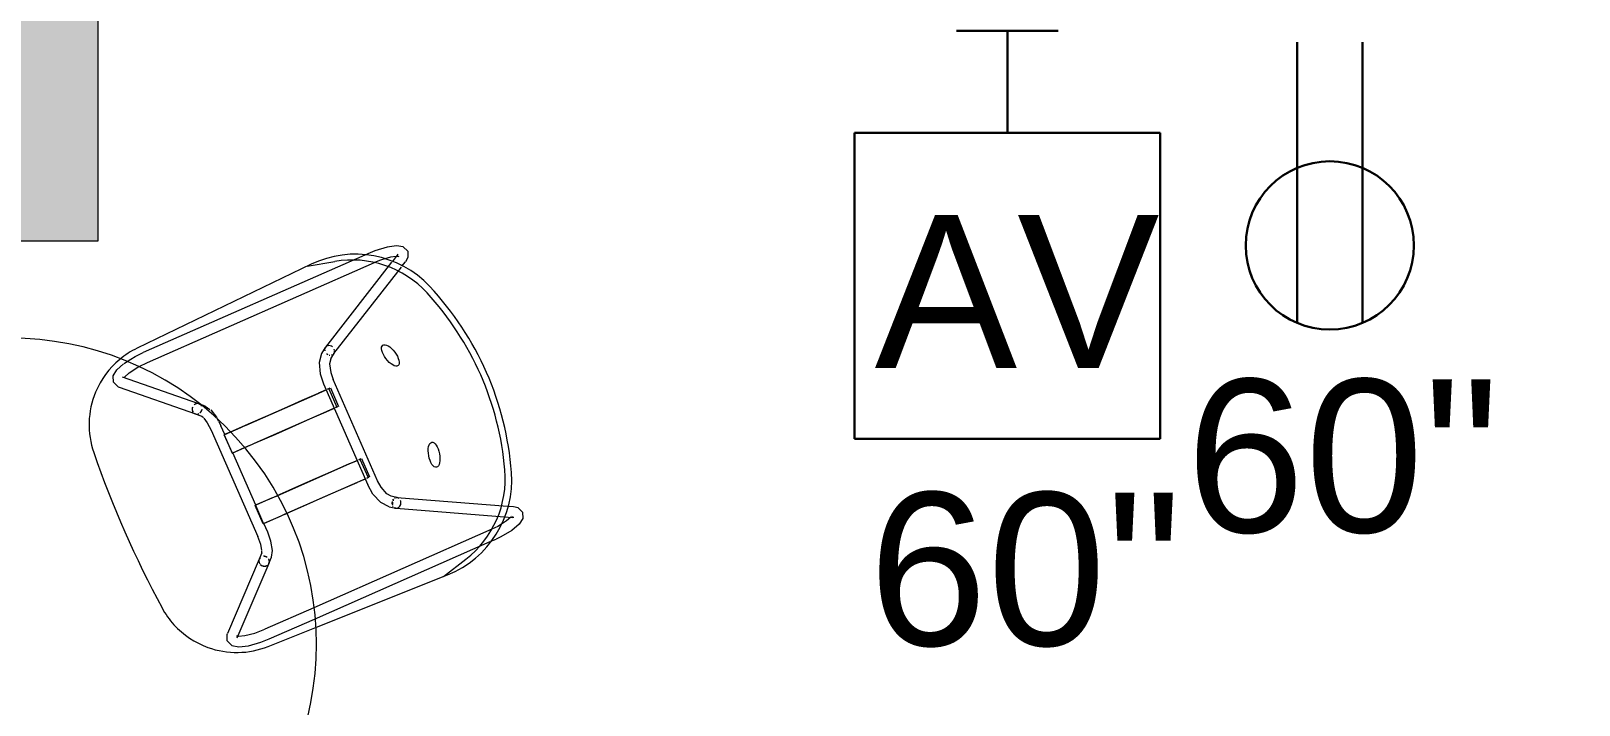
# Model space of a CAD drawing. Header units: inches. Extents: x 6664 to 8129, y 209 to 1287.
# Drawn here: x 6723 to 6814.1, y 719.5 to 759.2 of the extents above; entities that cross this region are included whole.
import ezdxf

# ---------------------------------------------------------------- set-up
doc = ezdxf.new("R2010")
doc.units = ezdxf.units.IN
doc.header["$MEASUREMENT"] = 0
for name, color, linetype, lineweight in [('A-ANNO-NOTE', 131, 'Continuous', 30), ('A-COLS', 52, 'Continuous', 13), ('I-FURN', 30, 'Continuous', 9)]:
    doc.layers.add(name, color=color, linetype=linetype, lineweight=lineweight)
doc.styles.add('Swis721 Lt BT', font='swissl.ttf', dxfattribs={"height": 9})

# ---------------------------------------------------------------- blocks, each defined once
blk = doc.blocks.new('MEZ-Round_Top-Davis_Furniture-2 - 36x36x29-R-7001319-11th FLOOR POWER _ SIGNAL')
at = {"layer": 'I-FURN'}
for start, end in [(90, 270), (270, 90)]:
    blk.add_arc((0, 0), 18, start, end, dxfattribs=at)
blk = doc.blocks.new('HighTower_Eyes_Guest1 - HighTower_Eyes_Guest-V108-11th FLOOR POWER _ SIGNAL')
at = {"layer": 'I-FURN'}
for p, q in [((-7.715, 8.958), (-7.877, 9.259)), ((7.877, 9.259), (7.715, 8.958)), ((-8.525, 8.218), (-8.561, 7.955)), ((-8.471, 9.029), (-8.427, 8.964)), ((-8.427, 8.964), (-8.197, 8.536)), ((-8.327, 8.987), (-8.357, 8.936)), ((-8.302, 9.029), (-8.326, 8.989)), ((-8.175, 8.495), (-5.18, 2.919)), ((-4.629, 3.215), (-7.69, 8.912)), ((7.715, 8.958), (4.621, 3.199)), ((5.171, 2.904), (8.197, 8.536)), ((8.197, 8.536), (8.427, 8.964)), ((8.348, 8.952), (8.369, 8.917)), ((8.471, 9.029), (8.427, 8.964)), ((-9.199, 7.566), (-9.199, 7.229)), ((-8.561, 7.955), (-8.574, 7.566)), ((-8.574, -7.02), (-8.574, 7.566)), ((8.574, 7.566), (8.574, -3.887)), ((9.199, 7.229), (9.199, 7.566)), ((-9.199, 7.229), (-9.199, -7.02)), ((9.199, -4.117), (9.199, 7.185)), ((-9.968, 3.844), (-9.567, 5.453)), ((9.968, 3.844), (9.567, 5.453)), ((-9.978, 4.107), (-9.581, -7.252)), ((9.684, -4.295), (9.978, 4.107)), ((-5.162, 2.9), (-4.924, 2.564)), ((-4.414, 2.926), (-4.652, 3.262)), ((-4.414, 2.926), (-4.173, 2.748)), ((-4.173, 2.748), (-3.682, 2.601)), ((4.652, 3.262), (4.414, 2.926)), ((4.924, 2.564), (5.162, 2.9)), ((-4.924, 2.564), (-4.508, 2.217)), ((-4.508, 2.217), (-3.859, 1.998)), ((-3.859, 1.998), (-3.251, 1.942)), ((-3.682, 2.601), (-3.251, 2.567)), ((3.251, 2.567), (-3.251, 2.567)), ((-3.251, 1.942), (3.251, 1.942)), ((-2.858, 2.223), (-1.677, 2.223)), ((-2.858, 2.103), (-2.858, 2.174)), ((-2.858, 2.174), (-2.858, 2.121)), ((-2.858, 2.121), (-1.677, 2.121)), ((-2.858, 2.037), (-2.858, 2.099)), ((-2.858, 2.099), (-2.858, 2.037)), ((-2.858, 1.758), (-2.858, 1.958)), ((-2.858, 1.954), (-2.858, 1.45)), ((-1.677, 2.161), (-1.677, 2.103)), ((-1.677, 2.037), (-1.677, 2.087)), ((-1.677, 2.087), (-1.677, 2.037)), ((-1.677, 1.958), (-1.677, 1.758)), ((-1.677, 1.471), (-1.677, 1.954)), ((1.677, 2.223), (2.858, 2.223)), ((1.677, 2.121), (1.677, 2.179)), ((1.677, 2.179), (1.677, 2.121)), ((1.677, 2.121), (2.858, 2.121)), ((1.677, 2.053), (1.677, 2.103)), ((1.677, 2.103), (1.677, 2.053)), ((1.677, 1.962), (1.677, 1.45)), ((1.677, 1.758), (1.677, 1.958)), ((2.858, 2.121), (2.858, 2.179)), ((2.858, 2.179), (2.858, 2.108)), ((2.858, 2.041), (2.858, 2.103)), ((2.858, 2.103), (2.858, 2.041)), ((2.858, 1.958), (2.858, 1.758)), ((2.858, 1.45), (2.858, 1.956)), ((3.682, 2.601), (3.251, 2.567)), ((3.859, 1.998), (3.251, 1.942)), ((4.508, 2.217), (3.859, 1.998)), ((4.924, 2.564), (4.508, 2.217)), ((-2.858, 1.431), (-2.858, 1.758)), ((-2.858, 1.431), (-2.858, 0.384)), ((-2.858, -3.207), (-2.858, 1.431)), ((-1.677, 1.758), (-1.677, 1.431)), ((-1.677, 1.431), (-1.677, -3.207)), ((-1.677, 0.384), (-1.677, 1.431)), ((1.677, 1.431), (1.677, 1.758)), ((1.677, 1.431), (1.677, 0.384)), ((1.677, -3.197), (1.677, 1.431)), ((2.858, 1.758), (2.858, 1.431)), ((2.858, 1.431), (2.858, -3.127)), ((2.858, 0.384), (2.858, 1.431)), ((-2.858, 0.384), (-2.858, -0.754)), ((-1.677, -0.754), (-1.677, 0.384)), ((1.677, 0.384), (1.677, -0.754)), ((2.858, -0.754), (2.858, 0.384)), ((-2.858, -0.754), (-2.858, -1.82)), ((-1.677, -1.82), (-1.677, -0.754)), ((1.677, -0.754), (1.677, -1.82)), ((2.858, -1.82), (2.858, -0.754)), ((-2.858, -1.82), (-2.858, -3.073)), ((-1.677, -3.073), (-1.677, -1.82)), ((1.677, -1.82), (1.677, -2.448)), ((2.858, -3.073), (2.858, -1.82)), ((1.677, -2.448), (1.677, -3.073)), ((-2.858, -3.073), (-2.858, -4.233)), ((-2.858, -3.373), (-2.858, -3.207)), ((-2.858, -3.535), (-2.858, -3.373)), ((-2.858, -4.233), (-2.858, -3.535)), ((-1.677, -3.855), (-1.677, -3.073)), ((-1.677, -3.207), (-1.677, -3.373)), ((-1.677, -3.373), (-1.677, -3.535)), ((-1.677, -3.535), (-1.677, -3.855)), ((1.677, -3.073), (1.677, -3.197)), ((1.677, -3.245), (1.677, -4.557)), ((1.677, -3.535), (1.677, -3.245)), ((1.677, -4.557), (1.677, -3.535)), ((2.858, -3.127), (2.858, -3.073)), ((2.858, -3.127), (2.858, -3.207)), ((2.858, -3.207), (2.858, -3.127)), ((2.858, -3.23), (2.858, -3.535)), ((2.858, -4.582), (2.858, -3.23)), ((2.858, -3.535), (2.858, -4.582)), ((-2.858, -4.233), (-2.858, -4.583)), ((-2.858, -4.602), (-2.858, -4.233)), ((-1.677, -3.855), (-1.677, -4.602)), ((-1.677, -4.583), (-1.677, -3.855)), ((8.574, -3.887), (8.574, -7.02)), ((9.199, -7.02), (9.199, -4.117)), ((9.581, -7.252), (9.684, -4.295)), ((-5.177, -5.295), (-8.377, -8.719)), ((-5.124, -5.238), (-5.177, -5.295)), ((-4.85, -4.951), (-5.128, -5.245)), ((-4.85, -4.951), (-4.565, -4.774)), ((-4.673, -5.674), (-4.396, -5.38)), ((-4.397, -5.381), (-4.279, -5.323)), ((-3.836, -4.606), (-3.731, -4.599)), ((-3.697, -4.596), (-3.421, -4.578)), ((-2.858, -4.578), (-3.421, -4.578)), ((-3.421, -5.203), (3.421, -5.203)), ((-2.858, -4.578), (-2.858, -4.589)), ((-2.858, -4.602), (-2.858, -4.578)), ((-2.858, -4.589), (-2.858, -4.614)), ((-1.677, -4.602), (-2.858, -4.602)), ((-2.858, -4.614), (-1.677, -4.614)), ((1.677, -4.578), (-1.677, -4.578)), ((-1.677, -4.589), (-1.677, -4.578)), ((-1.677, -4.578), (-1.677, -4.602)), ((-1.677, -4.614), (-1.677, -4.589)), ((1.677, -4.589), (1.677, -4.578)), ((1.677, -4.578), (1.677, -4.602)), ((1.677, -4.614), (1.677, -4.589)), ((1.677, -4.602), (2.858, -4.602)), ((2.858, -4.614), (1.677, -4.614)), ((3.421, -4.578), (2.858, -4.578)), ((2.858, -4.583), (2.858, -4.578)), ((2.858, -4.578), (2.858, -4.589)), ((2.858, -4.578), (2.858, -4.578)), ((2.858, -4.602), (2.858, -4.583)), ((2.858, -4.589), (2.858, -4.614)), ((4.397, -5.381), (4.279, -5.323)), ((4.396, -5.38), (4.673, -5.674)), ((5.128, -5.245), (4.85, -4.951)), ((8.377, -8.719), (5.124, -5.239)), ((-7.92, -9.146), (-4.667, -5.665)), ((4.668, -5.666), (7.92, -9.146)), ((-8.547, -7.576), (-8.574, -7.02)), ((-9.074, -8.305), (-9.096, -8.146)), ((-8.383, -8.726), (-8.377, -8.719)), ((8.252, -8.719), (8.279, -8.678)), ((8.383, -8.726), (8.377, -8.719)), ((8.669, -9.188), (8.898, -8.853)), ((8.903, -8.845), (9.074, -8.305)), ((8.315, -9.333), (8.669, -9.188))]:
    blk.add_line(p, q, dxfattribs=at)
at = {"layer": 'I-FURN', "flags": 128}
for points in [[(-8.387, 9.629), (-8.728, 9.487), (-8.949, 9.15), (-9.106, 8.614), (-9.192, 7.871), (-9.199, 7.566)], [(-8.387, 9.629), (-8.046, 9.487), (-7.877, 9.259)], [(8.387, 9.629), (8.046, 9.487), (7.877, 9.259)], [(8.387, 9.629), (8.728, 9.487), (8.949, 9.15), (9.106, 8.614), (9.192, 7.871), (9.199, 7.566)], [(-8.381, 8.878), (-8.479, 8.562), (-8.525, 8.218)], [(8.381, 8.878), (8.479, 8.562), (8.525, 8.218)], [(8.525, 8.218), (8.561, 7.955), (8.574, 7.566)], [(4.414, 2.926), (4.173, 2.748), (3.682, 2.601)], [(-4.52, -4.746), (-3.984, -4.616), (-3.836, -4.606)], [(-4.237, -5.313), (-3.909, -5.236), (-3.421, -5.203)], [(4.85, -4.951), (4.52, -4.746), (3.984, -4.616), (3.421, -4.578)], [(4.237, -5.313), (3.909, -5.236), (3.421, -5.203)], [(-9.096, -8.146), (-9.18, -7.548), (-9.199, -7.02)], [(8.32, -8.615), (8.441, -8.267), (8.543, -7.661), (8.574, -7.02)], [(9.074, -8.305), (9.18, -7.548), (9.199, -7.02)], [(-8.32, -8.615), (-8.441, -8.267), (-8.543, -7.661), (-8.547, -7.576)], [(-8.315, -9.333), (-8.669, -9.188), (-8.903, -8.845), (-9.058, -8.354)], [(-8.315, -9.333), (-7.962, -9.188), (-7.92, -9.146)], [(8.314, -9.332), (7.962, -9.188), (7.92, -9.146)]]:
    blk.add_lwpolyline(points, dxfattribs=at)
at = {"layer": 'I-FURN'}
for centre, radius, start, end in [((0, -6.944), 17.943, 70.52754, 109.47246), ((0, -6.944), 17.943, 70.52754, 109.47246), ((0, -6.944), 17.568, 71.10821, 108.89179), ((-3.981, 4.316), 6, 109.47246, 182), ((-3.746, 4.001), 6, 108.89179, 166), ((3.746, 4.001), 6, 14, 71.10821), ((3.981, 4.316), 6, 358, 70.52754), ((-4.584, -7.077), 5, 182, 195.88605), ((4.584, -7.077), 5, 316.34184, 358), ((-4.584, -7.077), 5, 195.96473, 223.65816), ((-4.584, -7.077), 5, 223.65816, 265.31633), ((4.584, -7.077), 5, 288.56973, 316.34184), ((4.584, -7.077), 5, 274.68367, 288.56973), ((0, 48.875), 61.139, 265.31633, 274.68367)]:
    blk.add_arc(centre, radius, start, end, dxfattribs=at)
for centre, major_axis in [((-3.194, 6.224), (0.731, 0.169)), ((3.194, 6.224), (-0.731, 0.169))]:
    blk.add_ellipse(centre, major_axis=major_axis, ratio=0.429347, dxfattribs=at)
for centre, major_axis, ratio, start_param, end_param in [((-4.904, 3.067), (0.275, 0.148), 0.846149, 1.528639, 3.546392), ((-4.907, 3.081), (0.255, 0.181), 0.826969, 2.348734, 2.610534), ((-4.907, 3.081), (0.255, 0.181), 0.826969, 2.610534, 2.872333), ((-4.907, 3.081), (0.255, 0.181), 0.826969, 3.134132, 3.328636), ((-4.907, 3.081), (0.255, 0.181), 0.826969, 3.670142, 3.899693), ((-4.904, 3.067), (0.275, 0.148), 0.846149, 0.834036, 1.005041), ((-4.907, 3.081), (0.255, 0.181), 0.826969, 4.507518, 4.704929), ((-4.904, 3.067), (0.275, 0.148), 0.846149, 4.670232, 4.932031), ((-4.904, 3.067), (0.275, 0.148), 0.846149, 0.550687, 0.743241), ((-4.904, 3.067), (0.275, 0.148), 0.846149, 0.245101, 0.481442), ((-4.904, 3.067), (0.275, 0.148), 0.846149, 5.193831, 5.348703), ((-4.904, 3.067), (0.275, 0.148), 0.846149, 0, 0.219642), ((-4.907, 3.081), (0.255, 0.181), 0.826969, 6.275725, 6.283185), ((-4.907, 3.081), (0.255, 0.181), 0.826969, 6.042005, 6.275725), ((-4.904, 3.067), (0.275, 0.148), 0.846149, 6.241028, 6.283185), ((-4.907, 3.081), (0.255, 0.181), 0.826969, 5.50754, 5.687096), ((4.896, 3.052), (-0.275, 0.148), 0.846149, 0.345403, 0.565756), ((4.896, 3.052), (-0.275, 0.148), 0.846149, 6.063543, 6.500328), ((4.896, 3.052), (-0.275, 0.148), 0.846149, 0.827555, 1.089355), ((4.907, 3.081), (-0.255, 0.181), 0.826969, 0, 0.24118), ((4.907, 3.081), (-0.255, 0.181), 0.826969, 1.144881, 1.316457), ((4.896, 3.052), (-0.275, 0.148), 0.846149, 5.801744, 5.998375), ((4.896, 3.052), (-0.275, 0.148), 0.846149, 1.354803, 1.612953), ((4.907, 3.081), (-0.255, 0.181), 0.826969, 1.606635, 1.840056), ((4.896, 3.052), (-0.275, 0.148), 0.846149, 1.612953, 1.853974), ((4.896, 3.052), (-0.275, 0.148), 0.846149, 5.016345, 5.278145), ((4.907, 3.081), (-0.255, 0.181), 0.826969, 1.940439, 2.101855), ((4.896, 3.052), (-0.275, 0.148), 0.846149, 4.492747, 5.016345), ((4.896, 3.052), (-0.275, 0.148), 0.846149, 2.218705, 2.398351), ((4.896, 3.052), (-0.275, 0.148), 0.846149, 3.141593, 4.492747), ((4.896, 3.052), (-0.275, 0.148), 0.846149, 2.707661, 3.141593), ((4.907, 3.081), (-0.255, 0.181), 0.826969, 2.887254, 3.141593), ((4.907, 3.081), (-0.255, 0.181), 0.826969, 3.141593, 3.149053), ((4.907, 3.081), (-0.255, 0.181), 0.826969, 3.479886, 3.672652), ((-4.9, -5.46), (-0.227, 0.214), 0.915808, 0.507583, 0.712684), ((-4.9, -5.46), (-0.227, 0.214), 0.915808, 0.784647, 0.974484), ((-4.895, -5.452), (-0.228, 0.213), 0.916448, 0.533321, 0.702853), ((-4.9, -5.46), (-0.227, 0.214), 0.915808, 0.244358, 0.450885), ((-4.895, -5.452), (-0.228, 0.213), 0.916448, 0.271522, 0.444268), ((-4.9, -5.46), (-0.227, 0.214), 0.915808, 0, 0.178404), ((-4.895, -5.452), (-0.228, 0.213), 0.916448, 0.009723, 0.194429), ((-4.9, -5.46), (-0.227, 0.214), 0.915808, 6.210471, 6.283185), ((-4.895, -5.452), (-0.228, 0.213), 0.916448, 0, 0.009723), ((-4.895, -5.452), (-0.228, 0.213), 0.916448, 6.085588, 6.283185), ((-4.9, -5.46), (-0.227, 0.214), 0.915808, 5.948672, 6.135181), ((-4.895, -5.452), (-0.228, 0.213), 0.916448, 5.56365, 5.74036), ((-4.895, -5.452), (-0.228, 0.213), 0.916448, 4.511012, 4.953354), ((-4.9, -5.46), (-0.227, 0.214), 0.915808, 4.488554, 4.639675), ((-4.9, -5.46), (-0.227, 0.214), 0.915808, 4.146457, 4.488554), ((-4.895, -5.452), (-0.228, 0.213), 0.916448, 4.198513, 4.492117), ((-4.895, -5.452), (-0.228, 0.213), 0.916448, 3.715896, 3.900759), ((4.896, -5.452), (0.228, 0.213), 0.916448, 1.333117, 2.084672), ((4.9, -5.46), (0.227, 0.214), 0.915808, 1.708067, 1.90531), ((4.9, -5.46), (0.227, 0.214), 0.915808, 1.381711, 1.64351), ((4.896, -5.452), (0.228, 0.213), 0.916448, 0.777465, 0.963998), ((4.896, -5.452), (0.228, 0.213), 0.916448, 0.513876, 0.700969), ((4.9, -5.46), (0.227, 0.214), 0.915808, 0.433971, 0.596313), ((4.9, -5.46), (0.227, 0.214), 0.915808, 0.148004, 0.325533), ((4.896, -5.452), (0.228, 0.213), 0.916448, 0, 0.197494), ((4.9, -5.46), (0.227, 0.214), 0.915808, 0, 0.072714), ((4.896, -5.452), (0.228, 0.213), 0.916448, 6.273463, 6.283185), ((4.896, -5.452), (0.228, 0.213), 0.916448, 6.011663, 6.273463), ((4.9, -5.46), (0.227, 0.214), 0.915808, 6.0941, 6.283185), ((4.896, -5.452), (0.228, 0.213), 0.916448, 5.304591, 5.488065), ((4.9, -5.46), (0.227, 0.214), 0.915808, 5.308702, 5.498326), ((4.896, -5.452), (0.228, 0.213), 0.916448, 5.567762, 5.749864), ((4.9, -5.46), (0.227, 0.214), 0.915808, 5.570501, 5.770366), ((-4.9, -5.46), (-0.227, 0.214), 0.915808, 1.578955, 1.986222), ((-4.895, -5.452), (-0.228, 0.213), 0.916448, 1.580519, 1.75543), ((-4.895, -5.452), (-0.228, 0.213), 0.916448, 1.842318, 1.99431), ((-4.9, -5.46), (-0.227, 0.214), 0.915808, 2.105874, 2.54528), ((-4.895, -5.452), (-0.228, 0.213), 0.916448, 2.104118, 2.283912), ((-4.895, -5.452), (-0.228, 0.213), 0.916448, 2.365917, 2.413598), ((-4.895, -5.452), (-0.228, 0.213), 0.916448, 2.889516, 3.413115), ((-4.9, -5.46), (-0.227, 0.214), 0.915808, 3.068879, 3.330678), ((-4.895, -5.452), (-0.228, 0.213), 0.916448, 3.44224, 3.65847), ((4.896, -5.452), (0.228, 0.213), 0.916448, 2.870071, 3.393669), ((4.9, -5.46), (0.227, 0.214), 0.915808, 2.952507, 3.214307), ((4.896, -5.452), (0.228, 0.213), 0.916448, 3.444857, 3.655469), ((4.9, -5.46), (0.227, 0.214), 0.915808, 3.476106, 3.64927), ((4.896, -5.452), (0.228, 0.213), 0.916448, 3.721868, 3.917268), ((4.9, -5.46), (0.227, 0.214), 0.915808, 3.737905, 3.91334), ((4.896, -5.452), (0.228, 0.213), 0.916448, 3.990302, 4.179068), ((4.9, -5.46), (0.227, 0.214), 0.915808, 4.261504, 4.703854), ((4.896, -5.452), (0.228, 0.213), 0.916448, 4.52041, 4.702666), ((4.896, -5.452), (0.228, 0.213), 0.916448, 4.784237, 4.964466), ((4.9, -5.46), (0.227, 0.214), 0.915808, 4.785103, 4.967793), ((4.896, -5.452), (0.228, 0.213), 0.916448, 5.047749, 5.226265), ((4.9, -5.46), (0.227, 0.214), 0.915808, 5.046902, 5.232443)]:
    blk.add_ellipse(centre, major_axis=major_axis, ratio=ratio, start_param=start_param, end_param=end_param, dxfattribs=at)

msp = doc.modelspace()

# ---------------------------------------------------------------- hatches: boundary and pattern name
at = {"layer": 'A-COLS', "lineweight": 9}
h = msp.add_hatch(color=7, dxfattribs=at)
h.paths.add_polyline_path([(6958.989, 208.517), (6958.989, 266.36), (6917.739, 266.36), (6917.739, 208.517)], flags=0)
h.paths.add_polyline_path([(7919.989, 208.86), (7919.989, 264.61), (7877.989, 264.61), (7877.989, 208.86)], flags=0)
h.paths.add_polyline_path([(7637.739, 208.86), (7678.989, 208.86), (7678.989, 265.36), (7637.739, 265.36), (7637.739, 229.274)], flags=0)
h.paths.add_polyline_path([(7420.616, 208.86), (7438.739, 208.86), (7438.739, 264.86), (7397.239, 264.86), (7397.239, 208.86)], flags=0)
h.paths.add_polyline_path([(7157.989, 208.86), (7198.239, 208.86), (7198.239, 265.86), (7157.989, 265.86), (7157.989, 229.274)], flags=0)
h.paths.add_polyline_path([(6797.989, 232.36), (6837.989, 232.36), (6837.989, 266.36), (6797.989, 266.36)], flags=0)
h.paths.add_polyline_path([(8109.989, 239.487), (8121.743, 239.487), (8121.743, 274.692), (8109.989, 274.692)], flags=0)
h.paths.add_polyline_path([(6681.489, 344.86), (6715.489, 344.86), (6715.489, 384.485), (6681.489, 384.485)], flags=0)
h.paths.add_polyline_path([(8121.118, 469.485), (8121.743, 469.485), (8121.743, 492.36), (8109.989, 492.36), (8109.989, 469.485)], flags=0)
h.paths.add_polyline_path([(6664.489, 478.175), (6726.989, 478.175), (6726.989, 519.175), (6664.489, 519.175)], flags=0)
h.paths.add_polyline_path([(6697.162, 612.49), (6697.162, 653.49), (6664.489, 653.49), (6664.489, 612.49), (6692.843, 612.49)], flags=0)
h.paths.add_polyline_path([(8121.743, 708.36), (8121.743, 732.36), (8109.989, 732.36), (8109.989, 708.36), (8118.949, 708.36)], flags=0)
h.paths.add_polyline_path([(6726.989, 746.805), (6726.989, 787.805), (6664.489, 787.805), (6664.489, 746.805), (6718.835, 746.805)], flags=0)
h.paths.add_polyline_path([(6692.843, 881.12), (6718.256, 881.12), (6718.256, 922.12), (6664.489, 922.12), (6664.489, 881.12)], flags=0)
h.paths.add_polyline_path([(6780.727, 1037.093), (6815.035, 1059.373), (6796.577, 1087.795), (6762.27, 1065.515), (6766.259, 1059.373)], flags=0)
h.paths.add_polyline_path([(8042.079, 1083.714), (8048.79, 1098.787), (8026.204, 1108.843), (8019.493, 1093.769)], flags=0)
h.paths.add_polyline_path([(6935.806, 1146.194), (6962.596, 1163.696), (6947.627, 1186.609), (6920.837, 1169.107), (6934.291, 1148.513)], flags=0)
h.paths.add_polyline_path([(7674.092, 1248.53), (7681.392, 1264.185), (7659.41, 1273.972), (7652.288, 1258.697), (7662.213, 1254.069)], flags=0)
h.paths.add_polyline_path([(7413.989, 1256.36), (7433.989, 1256.36), (7433.989, 1274.36), (7413.989, 1274.36)], flags=0)
h.paths.add_polyline_path([(7186.689, 1257.36), (7198.489, 1257.36), (7198.489, 1287.25), (7166.489, 1287.25), (7166.489, 1257.36), (7173.693, 1257.36)], flags=0)
h.paths.add_polyline_path([(7659.824, 1274.86), (7674.416, 1274.86), (7662.431, 1280.448), (7662.213, 1279.982)], flags=0)

# ---------------------------------------------------------------- linework, layer by layer
at = {"layer": 'A-ANNO-NOTE'}
for p, q in [((6777.489, 759.155), (6783.489, 759.155)), ((6780.489, 759.155), (6780.489, 753.155)), ((6797.55, 758.502), (6797.55, 741.976)), ((6801.383, 758.502), (6801.383, 741.976)), ((6801.383, 758.502), (6801.383, 741.976)), ((6789.489, 753.155), (6771.489, 753.155)), ((6771.489, 753.155), (6771.489, 735.155)), ((6789.489, 735.155), (6789.489, 753.155)), ((6771.489, 735.155), (6789.489, 735.155))]:
    msp.add_line(p, q, dxfattribs=at)
msp.add_circle((6799.467, 746.54), 4.95, dxfattribs=at)
at = {"layer": 'A-COLS', "color": 8, "lineweight": 20}
for p, q in [((6726.989, 746.805), (6726.989, 787.805)), ((6664.489, 746.805), (6726.989, 746.805))]:
    msp.add_line(p, q, dxfattribs=at)

# ---------------------------------------------------------------- block references
at = {"layer": 'I-FURN'}
for name, p, rotation in [('MEZ-Round_Top-Davis_Furniture-2 - 36x36x29-R-7001319-11th FLOOR POWER _ SIGNAL', (6721.826, 723.081), 126.7576158614635), ('HighTower_Eyes_Guest1 - HighTower_Eyes_Guest-V108-11th FLOOR POWER _ SIGNAL', (6739.769, 734.643), 293.7576158614634)]:
    msp.add_blockref(name, p, dxfattribs=dict(at, rotation=rotation))

# ---------------------------------------------------------------- texts
at = {"layer": 'A-ANNO-NOTE', "lineweight": 9, "char_height": 9, "attachment_point": 1, "style": 'Swis721 Lt BT'}
for s, insert, width in [('AV', (6772.679, 748.332), 18.18), ('60"', (6791.005, 738.667), 20.604), ('60"', (6772.318, 732.006), 20.604)]:
    msp.add_mtext(s, dxfattribs=dict(at, insert=insert, width=width))

doc.saveas('drawing.dxf')
